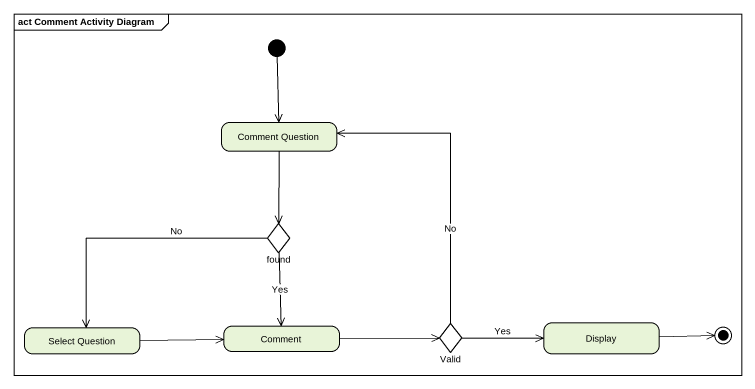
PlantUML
@startuml
mainframe act Comment Activity Diagram
hide empty description
state "Comment Question" as Comment_Question
state found <<choice>>
state Valid <<choice>>
state Display
state "Select Question" as Select_Question
state Comment
[*] --> Comment_Question
Comment_Question --> found
found -left-> Select_Question : No
found --> Comment : Yes
Valid -up-> Comment_Question : No
Valid -right-> Display : Yes
Select_Question -right-> Comment
Comment -right-> Valid
Display -right-> [*]
@enduml
